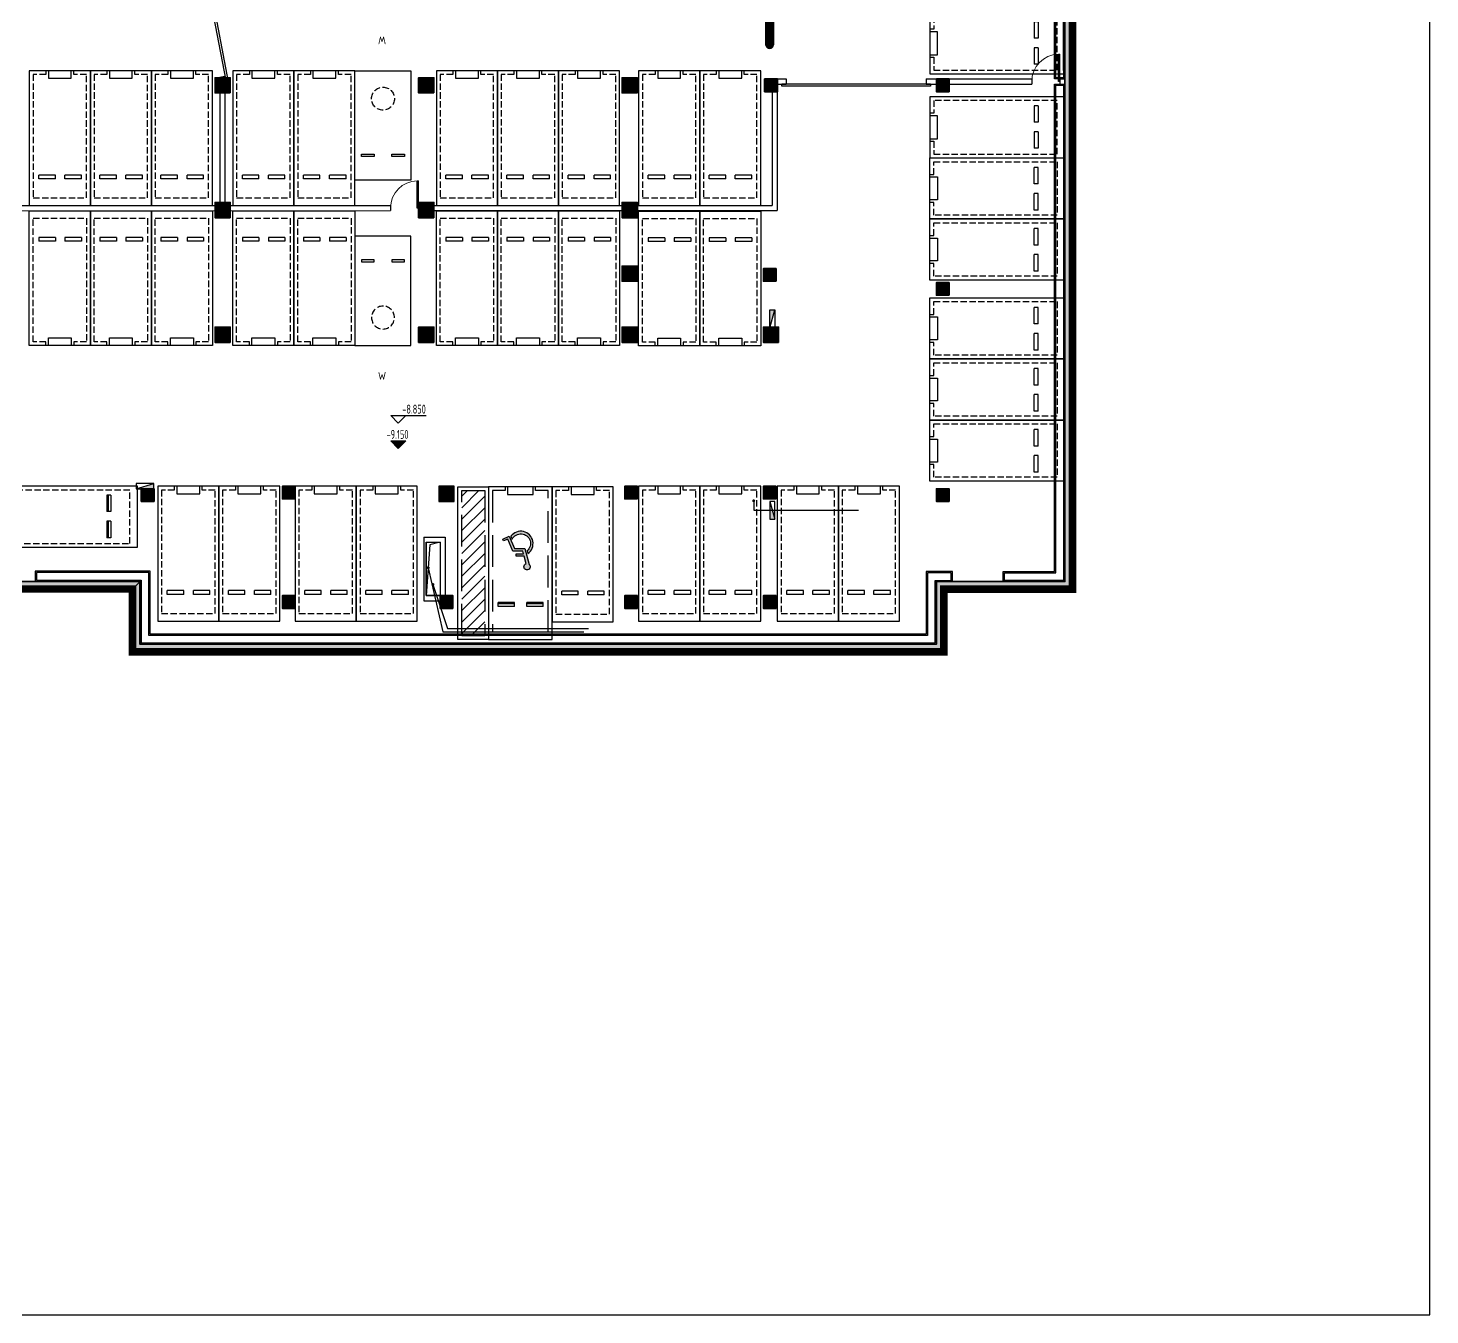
# Model space of a CAD drawing. Extents: x 512858 to 514372, y -232486 to -231710.
# Drawn here: x 512938.5 to 512993.6, y -232264.7 to -232214.1 of the extents above; entities that cross this region are included whole.
import ezdxf
from ezdxf.enums import TextEntityAlignment as Align

# ---------------------------------------------------------------- set-up
doc = ezdxf.new("R2010")
doc.units = 0
doc.header["$LTSCALE"] = 1000
for name, pattern in [('__DASH', [0.35, 0.25, -0.1]), ('B1F_车位$0$__DASH', [0.35, 0.25, -0.1]), ('B1F_车位$0$DASH', [0.35, 0.25, -0.1]), ('CACHE2', [0.1875, 0.125, -0.0625]), ('CENTER', [2, 1.25, -0.25, 0.25, -0.25]), ('DASH', [0.35, 0.25, -0.1]), ('新块$0$__DASH', [0.35, 0.25, -0.1]), ('新块$0$DASH', [0.35, 0.25, -0.1])]:
    doc.linetypes.add(name, pattern=pattern)
doc.layers.get('0').update_dxf_attribs({"color": 252})
for name, color, linetype in [('_0', 252, 'Continuous'), ('A-ANNO-HATC-PATT', 252, 'Continuous'), ('A-ANNO-LEVL', 252, 'Continuous'), ('A-ANNO-NOTE', 252, 'Continuous'), ('A-COLU-CONC', 252, 'Continuous'), ('A-DOOR-FIRE', 252, 'Continuous'), ('A-HOLE-H', 252, 'CACHE2'), ('A-WALL-BLOK', 252, 'Continuous'), ('AA-WALL', 252, 'Continuous'), ('AD-普通车位', 252, 'Continuous'), ('B1F_车位$0$A-PARK-W', 252, 'Continuous'), ('B1F_车位$0$AD-微型车位', 252, 'B1F_车位$0$DASH'), ('B1F_车位$0$P-减速带', 252, 'Continuous'), ('PUB_HATCH', 252, 'Continuous'), ('ROAD_DOTE', 252, 'CENTER'), ('WALL', 252, 'Continuous'), ('新块$0$A-PARK-D', 252, 'Continuous'), ('新块$0$A-PARK-shuiping', 252, 'Continuous'), ('新块$0$A-PARK-无障碍', 252, 'Continuous'), ('新块$0$AD-普通车位', 252, '新块$0$DASH'), ('风井', 252, 'Continuous')]:
    doc.layers.add(name, color=color, linetype=linetype)
for name, color, linetype, lineweight in [('P-FIRE-FH', 252, 'Continuous', 25), ('s-colu-cons', 252, 'Continuous', 35), ('S-COLU-HATC', 252, 'Continuous', 25), ('S-WALL', 252, 'Continuous', 35), ('S-WALL-HATC', 252, 'Continuous', 25), ('面积-不计容-地下室-1', 4, 'Continuous', 0)]:
    doc.layers.add(name, color=color, linetype=linetype, lineweight=lineweight)
doc.layers.add('打印图框', color=252, linetype='Continuous', plot=False)
doc.styles.add('_TCH_DIM', font='TSSDENG.shx', dxfattribs={"width": 0.8, "bigfont": 'hztxt.shx'})
doc.styles.add('B1F_车位$0$CADReader_TextStyle', font='tssdeng.shx', dxfattribs={"height": 0.2, "bigfont": 'gbcbig.shx'})

# ---------------------------------------------------------------- blocks, each defined once
blk = doc.blocks.new('新块$0$A$C0EC85F9A')
at = {"layer": '新块$0$A-PARK-D'}
for p, q in [((1025, 1200), (375, 1200)), ((375, 1050), (375, 1200)), ((1025, 1050), (1025, 1200)), ((2050, 1200), (1400, 1200)), ((1400, 1050), (1400, 1200)), ((2050, 1050), (2050, 1200)), ((1025, 1050), (375, 1050)), ((2050, 1050), (1400, 1050))]:
    blk.add_line(p, q, dxfattribs=at)
for points in [[(2400, 0), (2400, 5300), (0, 5300), (0, 0)], [(750, 5000), (1650, 5000), (1650, 5300), (750, 5300)]]:
    blk.add_lwpolyline(points, close=True, dxfattribs=at)
at = {"layer": '新块$0$A-PARK-D', "linetype": '新块$0$__DASH'}
blk.add_lwpolyline([(650, 5300), (650, 5150), (150, 5150), (150, 300), (2250, 300), (2250, 5150), (1750, 5150), (1750, 5300)], dxfattribs=at)
blk = doc.blocks.new('新块$0$dfghgfhfghg')
at = {"layer": '新块$0$A-PARK-D', "extrusion": (-1.87256e-08, 1.87406e-20, 1), "rotation": 8.24447464e-08}
blk.add_blockref('新块$0$A$C0EC85F9A', (-1200, -2800, 0), dxfattribs=at)
blk = doc.blocks.new('A$C040F5B7D')
at = {"layer": '新块$0$AD-普通车位', "extrusion": (2.15467e-06, 6.25413e-07, -1), "zscale": -1}
blk.add_blockref('新块$0$dfghgfhfghg', (-1200, 2800, 0), dxfattribs=at)
blk = doc.blocks.new('新块$0$A$C72AA1ED0')
at = {"layer": '新块$0$A-PARK-无障碍', "linetype": '新块$0$__DASH'}
h = blk.add_hatch(dxfattribs=at)
h.set_pattern_fill('ANSI31', color=256, scale=200)
h.set_pattern_definition([(45, (-1549477.2, 385842.97), (-224.5064, 224.5064), [])])
h.paths.add_polyline_path([(150, 5850), (1050, 5850), (1050, 150), (150, 150)])
at = {"layer": '新块$0$A-PARK-无障碍', "ltscale": 5}
h = blk.add_hatch(color=256, dxfattribs=at)
h.paths.add_polyline_path([(-882, 1944), (-930, 2057, -1.230017), (-1513, 2518), (-1541, 2623, 1.185847)])
h.paths.add_polyline_path([(-1377, 2627), (-1090, 2627), (-1090, 2727), (-1403, 2727), (-1483, 3025, 3.978031), (-1594, 3051), (-1427, 2427), (-1021, 2427), (-815, 1942), (-558, 2051), (-589, 2125), (-755, 2055), (-955, 2527), (-1350, 2527)])
for p, q in [((-2150, 4700), (-1500, 4700)), ((-2150, 4700), (-2150, 4550)), ((-2150, 4600), (-1500, 4600)), ((-2150, 4550), (-1500, 4550)), ((-1500, 4700), (-1500, 4550)), ((-1025, 4700), (-1025, 4550)), ((-1025, 4700), (-375, 4700)), ((-1025, 4600), (-375, 4600)), ((-1025, 4550), (-375, 4550)), ((-375, 4700), (-375, 4550))]:
    blk.add_line(p, q, dxfattribs=at)
for points in [[(-2500, 6000), (-2500, 0), (0, 0), (0, 6000)], [(0, 6000), (1200, 6000), (1200, 0), (0, 0)], [(-750, 300), (-1750, 300), (-1750, 0), (-750, 0)]]:
    blk.add_lwpolyline(points, close=True, dxfattribs=at)
at = {"layer": '新块$0$A-PARK-无障碍', "linetype": '新块$0$__DASH', "ltscale": 5}
blk.add_lwpolyline([(-650, 0), (-650, 150), (-150, 150), (-150, 5700), (-2350, 5700), (-2350, 150), (-1850, 150), (-1850, 0)], dxfattribs=at)
blk.add_lwpolyline([(150, 5850), (1050, 5850), (1050, 150), (150, 150)], close=True, dxfattribs=at)
at = {"layer": '新块$0$A-PARK-无障碍', "ltscale": 5}
for points in [[(-955, 2527), (-755, 2055), (-589, 2125), (-558, 2051), (-815, 1942), (-1021, 2427), (-1427, 2427), (-1594, 3051, -3.978031), (-1483, 3025), (-1403, 2727), (-1090, 2727), (-1090, 2627), (-1377, 2627), (-1350, 2527)], [(-930, 2057, -1.230017), (-1513, 2518), (-1541, 2623, 1.185847), (-882, 1944)]]:
    blk.add_lwpolyline(points, format="xyb", close=True, dxfattribs=at)
blk = doc.blocks.new('新块$0$A$C0C5D4F76')
at = {"layer": '新块$0$A-PARK-shuiping'}
for p, q in [((-1200, 850), (-1200, 200)), ((-1050, 850), (-1200, 850)), ((-1150, 850), (-1150, 200)), ((-1050, 850), (-1050, 200)), ((-1050, 200), (-1200, 200)), ((-1050, -175), (-1200, -175)), ((-1200, -175), (-1200, -825)), ((-1150, -175), (-1150, -825)), ((-1050, -175), (-1050, -825)), ((-1050, -825), (-1200, -825))]:
    blk.add_line(p, q, dxfattribs=at)
for points in [[(0, 1200), (-6000, 1200), (-6000, -1200), (0, -1200)], [(-5700, -450), (-5700, 450), (-6000, 450), (-6000, -450)]]:
    blk.add_lwpolyline(points, close=True, dxfattribs=at)
at = {"layer": '新块$0$A-PARK-shuiping', "linetype": '新块$0$__DASH'}
blk.add_lwpolyline([(-6000, -550), (-5850, -550), (-5850, -1050), (-300, -1050), (-300, 1050), (-5850, 1050), (-5850, 550), (-6000, 550)], dxfattribs=at)
blk = doc.blocks.new('CHEWEI')
at = {"layer": 'AD-普通车位', "extrusion": (0, 0, -1), "zscale": -1, "rotation": 270}
for p in [(-641083, 187973, 0), (-641083, 184673, 0)]:
    blk.add_blockref('A$C040F5B7D', p, dxfattribs=at)
at = {"layer": 'AD-普通车位', "extrusion": (0, 0, -1), "zscale": -1}
for p in [(-602783, 180398, 0), (-605183, 180398, 0), (-607583, 180398, 0), (-610783, 180398, 0), (-613183, 180398, 0), (-618783, 180398), (-621183, 180398), (-623583, 180398), (-626733, 180398, 0), (-629133, 180398, 0), (-607833, 164073, 0), (-610233, 164073, 0), (-613233, 164073, 0), (-615633, 164073, 0), (-623333, 164048, 0), (-626733, 164073, 0), (-629133, 164073, 0), (-632183, 164073, 0), (-634583, 164073, 0)]:
    blk.add_blockref('A$C040F5B7D', p, dxfattribs=at)
at = {"layer": 'AD-普通车位', "extrusion": (0, 0, -1), "xscale": -1, "zscale": -1}
for p, rotation in [((-641083, 179873, 0), 270), ((-602783, 180198, 0), 180), ((-605183, 180198, 0), 180), ((-607583, 180198, 0), 180), ((-610783, 180198), 180), ((-613183, 180198), 180), ((-618783, 180198, 0), 180), ((-621183, 180198, 0), 180), ((-623583, 180198, 0), 180), ((-626733, 180185, 0), 180), ((-629133, 180185, 0), 180), ((-641083, 177473, 0), 270), ((-641083, 174373, 0), 270), ((-641083, 171973, 0), 270)]:
    blk.add_blockref('A$C040F5B7D', p, dxfattribs=dict(at, rotation=rotation))
at = {"layer": '新块$0$A-PARK-无障碍', "rotation": 179.9999990162096}
blk.add_blockref('新块$0$A$C72AA1ED0', (618433, 169348, 0), dxfattribs=at)
at = {"layer": '新块$0$AD-普通车位', "rotation": 359.9999991684106}
blk.add_blockref('新块$0$A$C0C5D4F76', (604633, 168173), dxfattribs=at)
blk = doc.blocks.new('B1F_车位$0$A$C7DEF2C06')
at = {"layer": 'B1F_车位$0$A-PARK-W', "ltscale": 1000}
for points in [[(-1100, 4300), (1100, 4300), (1100, 0), (-1100, 0)], [(-850, 1014), (-350, 1014), (-350, 934), (-850, 934)], [(350, 1014), (850, 1014), (850, 934), (350, 934)]]:
    blk.add_lwpolyline(points, close=True, dxfattribs=at)
at = {"layer": 'B1F_车位$0$A-PARK-W', "linetype": 'B1F_车位$0$__DASH'}
blk.add_circle((0, 3200), 450, dxfattribs=at)
at = {"layer": 'B1F_车位$0$A-PARK-W', "style": 'B1F_车位$0$CADReader_TextStyle'}
blk.add_text('W', height=300, rotation=180, dxfattribs=at).set_placement((123, 5727), align=Align.BOTTOM_LEFT)
blk = doc.blocks.new('B1F_车位$0$微型车停车位')
at = {"layer": 'B1F_车位$0$A-PARK-W', "ltscale": 1000, "extrusion": (2.15475e-06, 3.68434e-06, -1), "rotation": 179.999998871306}
blk.add_blockref('B1F_车位$0$A$C7DEF2C06', (0, 4300), dxfattribs=at)
blk = doc.blocks.new('地下二层墙柱')
at = {"layer": 'S-COLU-HATC'}
for points in [[(1850264, 572868), (1850264, 573468), (1849664, 573468), (1849664, 572868)], [(1858264, 572868), (1858264, 573468), (1857664, 573468), (1857664, 572868)], [(1866264, 572868), (1866264, 573468), (1865664, 573468), (1865664, 572868)], [(1871764, 573418), (1871264, 573418), (1871264, 572918), (1871764, 572918)], [(1878514, 572918), (1878514, 573418), (1878014, 573418), (1878014, 572918)], [(1850264, 567968), (1850264, 568568), (1849664, 568568), (1849664, 567968)], [(1858264, 567968), (1858264, 568568), (1857664, 568568), (1857664, 567968)], [(1866264, 567968), (1866264, 568568), (1865664, 568568), (1865664, 567968)], [(1866264, 565468), (1866264, 566068), (1865664, 566068), (1865664, 565468)], [(1871714, 565468), (1871714, 565968), (1871214, 565968), (1871214, 565468)], [(1878514, 564918), (1878514, 565418), (1878014, 565418), (1878014, 564918)], [(1850264, 563068), (1850264, 563668), (1849664, 563668), (1849664, 563068)], [(1858264, 563068), (1858264, 563668), (1857664, 563668), (1857664, 563068)], [(1866264, 563068), (1866264, 563668), (1865664, 563668), (1865664, 563068)], [(1871814, 563667), (1871214, 563668), (1871214, 563068), (1871814, 563068)], [(1847264, 556818), (1847264, 557318), (1846764, 557318), (1846764, 556818)], [(1852814, 556918), (1852814, 557418), (1852314, 557418), (1852314, 556918)], [(1859014, 557418), (1858514, 557418), (1858514, 556918), (1859014, 556918)], [(1866264, 556918), (1866264, 557418), (1865764, 557418), (1865764, 556918)], [(1871714, 556918), (1871714, 557418), (1871214, 557418), (1871214, 556918)], [(1878514, 556818), (1878514, 557318), (1878014, 557318), (1878014, 556818)], [(1852814, 552618), (1852814, 553118), (1852314, 553118), (1852314, 552618)], [(1859014, 552618), (1859014, 553118), (1858514, 553118), (1858514, 552618)], [(1866264, 552618), (1866264, 553118), (1865764, 553118), (1865764, 552618)], [(1871714, 552618), (1871714, 553118), (1871214, 553118), (1871214, 552618)]]:
    blk.add_hatch(color=256, dxfattribs=at).paths.add_polyline_path(points)
at = {"layer": 'S-WALL-HATC'}
h = blk.add_hatch(color=256, dxfattribs=at)
h.paths.add_polyline_path([(1846414, 553377), (1846414, 550907), (1878314, 550907), (1878314, 553368), (1883364, 553368), (1883364, 610768), (1772295, 610768), (1772295, 556322), (1814105, 553377)])
h.paths.add_polyline_path([(1814116, 553677), (1772595, 556601), (1772595, 610468), (1883064, 610468), (1883064, 553668), (1878014, 553668), (1878014, 551207), (1846714, 551207), (1846714, 553677)], flags=16)
at = {"linetype": 'ByBlock'}
for p, q in [((1849664, 573468), (1850264, 572868)), ((1857664, 573468), (1858264, 572868)), ((1878514, 564918), (1878014, 565418)), ((1857664, 563668), (1858264, 563068)), ((1871214, 563668), (1871814, 563068)), ((1858514, 557418), (1859014, 556918)), ((1846414, 553377), (1846714, 553677))]:
    blk.add_line(p, q, dxfattribs=at)
at = {"layer": 's-colu-cons'}
for points in [[(1850264, 572868), (1850264, 573468), (1849664, 573468), (1849664, 572868)], [(1858264, 572868), (1858264, 573468), (1857664, 573468), (1857664, 572868)], [(1866264, 572868), (1866264, 573468), (1865664, 573468), (1865664, 572868)], [(1871764, 572918), (1871764, 573418), (1871264, 573418), (1871264, 572918)], [(1878514, 572918), (1878514, 573418), (1878014, 573418), (1878014, 572918)], [(1850264, 567968), (1850264, 568568), (1849664, 568568), (1849664, 567968)], [(1858264, 567968), (1858264, 568568), (1857664, 568568), (1857664, 567968)], [(1866264, 567968), (1866264, 568568), (1865664, 568568), (1865664, 567968)], [(1866264, 565468), (1866264, 566068), (1865664, 566068), (1865664, 565468)], [(1871714, 565468), (1871714, 565968), (1871214, 565968), (1871214, 565468)], [(1878514, 564918), (1878514, 565418), (1878014, 565418), (1878014, 564918)], [(1850264, 563068), (1850264, 563668), (1849664, 563668), (1849664, 563068)], [(1858264, 563068), (1858264, 563668), (1857664, 563668), (1857664, 563068)], [(1866264, 563068), (1866264, 563668), (1865664, 563668), (1865664, 563068)], [(1871814, 563068), (1871814, 563668), (1871214, 563668), (1871214, 563068)], [(1847264, 556818), (1847264, 557318), (1846764, 557318), (1846764, 556818)], [(1852814, 556918), (1852814, 557418), (1852314, 557418), (1852314, 556918)], [(1859014, 556918), (1859014, 557418), (1858514, 557418), (1858514, 556918)], [(1866264, 556918), (1866264, 557418), (1865764, 557418), (1865764, 556918)], [(1871714, 556918), (1871714, 557418), (1871214, 557418), (1871214, 556918)], [(1878514, 556818), (1878514, 557318), (1878014, 557318), (1878014, 556818)], [(1852814, 552618), (1852814, 553118), (1852314, 553118), (1852314, 552618)], [(1859014, 552618), (1859014, 553118), (1858514, 553118), (1858514, 552618)], [(1866264, 552618), (1866264, 553118), (1865764, 553118), (1865764, 552618)], [(1871714, 552618), (1871714, 553118), (1871214, 553118), (1871214, 552618)]]:
    blk.add_lwpolyline(points, close=True, dxfattribs=at)
at = {"layer": 'S-WALL'}
blk.add_lwpolyline([(1814105, 553377), (1772295, 556322), (1772295, 610768), (1883364, 610768), (1883364, 553368), (1878314, 553368), (1878314, 550907), (1846414, 550907), (1846414, 553377)], close=True, dxfattribs=at)
blk.add_lwpolyline([(1814119, 553677), (1772595, 556601), (1772595, 610468), (1883064, 610468), (1883064, 553668), (1878014, 553668), (1878014, 551207), (1846714, 551207), (1846714, 553677), (1814112, 553677)], dxfattribs=at)
blk = doc.blocks.new('$TwtSys$00000434')
for p, q in [((-0.5, 0.5), (-0.5, -0.5)), ((-0.5, -0.5), (0.5, 0.5)), ((0.5, 0.5), (-0.5, 0.5)), ((0.5, -0.5), (0.5, 0.5)), ((-0.5, -0.5), (0.5, -0.5))]:
    blk.add_line(p, q)
blk.add_solid([(0.5, -0.5), (0.5, 0.5), (-0.5, -0.5)])
blk = doc.blocks.new('A$C2B566C6E')
at = {"layer": 'P-FIRE-FH', "zscale": 700, "rotation": 270}
for p, xscale, yscale in [((99169, -46675), -700.0000000000001, 200.0000000000001), ((99169, -54200), 700, 200)]:
    blk.add_blockref('$TwtSys$00000434', p, dxfattribs=dict(at, xscale=xscale, yscale=yscale))
at = {"layer": 'P-FIRE-FH', "xscale": 700, "yscale": 200, "zscale": 700}
blk.add_blockref('$TwtSys$00000434', (74519, -53250), dxfattribs=at)
blk = doc.blocks.new('B1F_车位$0$减速垄')
at = {"layer": 'B1F_车位$0$P-减速带'}
for points in [[(180, 180), (181, -180, -1)], [(4149, 185), (4150, -176, 1)]]:
    blk.add_hatch(color=253, dxfattribs=at).paths.add_polyline_path(points)
at = {"layer": 'B1F_车位$0$P-减速带', "color": 253, "const_width": 0.224}
blk.add_lwpolyline([(181, -180, -1), (180, 180)], format="xyb", dxfattribs=at)
at = {"layer": 'B1F_车位$0$P-减速带', "color": 8}
for points in [[(181, -180), (541, -180), (541, 181), (180, 180)], [(902, -180), (1263, -179), (1263, 182), (902, 181)], [(1624, -179), (1985, -178), (1984, 182), (1624, 182)], [(2346, -178), (2706, -178), (2706, 183), (2345, 183)], [(3067, -177), (3428, -177), (3428, 184), (3067, 184)], [(3789, -176), (4150, -176), (4149, 185), (3788, 184)]]:
    blk.add_lwpolyline(points, close=True, dxfattribs=at)
at = {"layer": 'B1F_车位$0$P-减速带', "color": 253}
for points in [[(2706, -178), (3067, -177), (3067, 184), (2706, 183)], [(3428, -177), (3789, -176), (3788, 184), (3428, 184)]]:
    blk.add_lwpolyline(points, close=True, dxfattribs=at)
at = {"layer": 'B1F_车位$0$P-减速带', "color": 8}
for points in [[(180, 180), (541, 181), (181, -180), (541, -180)], [(902, 181), (1263, 182), (902, -180), (1263, -179)], [(1624, 182), (1984, 182), (1624, -179), (1985, -178)], [(2345, 183), (2706, 183), (2346, -178), (2706, -178)], [(3067, 184), (3428, 184), (3067, -177), (3428, -177)], [(3788, 184), (4149, 185), (3789, -176), (4150, -176)]]:
    blk.add_solid(points, dxfattribs=at)
at = {"layer": 'B1F_车位$0$P-减速带', "color": 253}
for points in [[(541, 181), (902, 181), (541, -180), (902, -180)], [(1263, 182), (1624, 182), (1263, -179), (1624, -179)], [(1984, 182), (2345, 183), (1985, -178), (2346, -178)], [(2706, 183), (3067, 184), (2706, -178), (3067, -177)], [(3428, 184), (3788, 184), (3428, -177), (3789, -176)]]:
    blk.add_solid(points, dxfattribs=at)
blk = doc.blocks.new('$DorLib2D$00000126')
at = {"color": 0, "linetype": 'Continuous'}
for p, q in [((-0.532, 0.5), (-0.532, 0.9)), ((0.532, 0.9), (0.532, 0.5))]:
    blk.add_line(p, q, dxfattribs=at)
at = {"color": 0, "linetype": 'DASH'}
for p, q in [((-0.532, 0.9), (0.532, 0.9)), ((-0.532, 0.5), (0.532, 0.5))]:
    blk.add_line(p, q, dxfattribs=at)
blk = doc.blocks.new('$DorLib2D$00000001')
for p, q in [((0.45, 0.975), (0.5, 0.975)), ((0.45, 0), (0.45, 0.975)), ((0.5, 0), (0.5, 0.975)), ((0.5, 0), (0.45, 0))]:
    blk.add_line(p, q)
at = {"lineweight": 13}
blk.add_arc((0.475, 0), 0.975, 91.4693, 180, dxfattribs=at)
blk = doc.blocks.new('B-BZZ')
at = {"layer": 'A-ANNO-HATC-PATT'}
for points in [[(607874, -64028), (607874, -64628), (608474, -64628), (608474, -64028)], [(615874, -64028), (615874, -64628), (616474, -64628), (616474, -64028)], [(623874, -64028), (623874, -64628), (624474, -64628), (624474, -64028)], [(629474, -64078), (629474, -64578), (629974, -64578), (629974, -64078)], [(636224, -64078), (636224, -64578), (636724, -64578), (636724, -64078)], [(607874, -68928), (607874, -69528), (608474, -69528), (608474, -68928)], [(615874, -68928), (615874, -69528), (616474, -69528), (616474, -68928)], [(623874, -68928), (623874, -69528), (624474, -69528), (624474, -68928)], [(623874, -71428), (623874, -72028), (624474, -72028), (624474, -71428)], [(629424, -71528), (629424, -72028), (629924, -72028), (629924, -71528)], [(636224, -72078), (636224, -72578), (636724, -72578), (636724, -72078)], [(607874, -73828), (607874, -74428), (608474, -74428), (608474, -73828)], [(615874, -73828), (615874, -74428), (616474, -74428), (616474, -73828)], [(623874, -73828), (623874, -74428), (624474, -74428), (624474, -73828)], [(629424, -73828), (629424, -74428), (630024, -74428), (630024, -73828)], [(604974, -80178), (604974, -80678), (605474, -80678), (605474, -80178)], [(610524, -80078), (610524, -80578), (611024, -80578), (611024, -80078)], [(616674, -80078), (616674, -80678), (617274, -80678), (617274, -80078)], [(623974, -80078), (623974, -80578), (624474, -80578), (624474, -80078)], [(629424, -80078), (629424, -80578), (629924, -80578), (629924, -80078)], [(636224, -80178), (636224, -80678), (636724, -80678), (636724, -80178)], [(610524, -84378), (610524, -84878), (611024, -84878), (611024, -84378)], [(616724, -84378), (616724, -84878), (617224, -84878), (617224, -84378)], [(623974, -84378), (623974, -84878), (624474, -84878), (624474, -84378)], [(629424, -84378), (629424, -84878), (629924, -84878), (629924, -84378)]]:
    blk.add_hatch(color=256, dxfattribs=at).paths.add_polyline_path(points, flags=17)
at = {"layer": 'A-COLU-CONC'}
for points in [[(607874, -64628), (608474, -64628), (608474, -64028), (607874, -64028)], [(615874, -64628), (616474, -64628), (616474, -64028), (615874, -64028)], [(623874, -64628), (624474, -64628), (624474, -64028), (623874, -64028)], [(629474, -64578), (629974, -64578), (629974, -64078), (629474, -64078)], [(636224, -64578), (636724, -64578), (636724, -64078), (636224, -64078)], [(607874, -69528), (608474, -69528), (608474, -68928), (607874, -68928)], [(615874, -69528), (616474, -69528), (616474, -68928), (615874, -68928)], [(623874, -69528), (624474, -69528), (624474, -68928), (623874, -68928)], [(623874, -72028), (624474, -72028), (624474, -71428), (623874, -71428)], [(629424, -72028), (629924, -72028), (629924, -71528), (629424, -71528)], [(636224, -72578), (636724, -72578), (636724, -72078), (636224, -72078)], [(607874, -74428), (608474, -74428), (608474, -73828), (607874, -73828)], [(615874, -74428), (616474, -74428), (616474, -73828), (615874, -73828)], [(623874, -74428), (624474, -74428), (624474, -73828), (623874, -73828)], [(629424, -74428), (630024, -74428), (630024, -73828), (629424, -73828)], [(604974, -80678), (605474, -80678), (605474, -80178), (604974, -80178)], [(610524, -80578), (611024, -80578), (611024, -80078), (610524, -80078)], [(616674, -80678), (617274, -80678), (617274, -80078), (616674, -80078)], [(623974, -80578), (624474, -80578), (624474, -80078), (623974, -80078)], [(629424, -80578), (629924, -80578), (629924, -80078), (629424, -80078)], [(636224, -80678), (636724, -80678), (636724, -80178), (636224, -80178)], [(610524, -84878), (611024, -84878), (611024, -84378), (610524, -84378)], [(616724, -84878), (617224, -84878), (617224, -84378), (616724, -84378)], [(623974, -84878), (624474, -84878), (624474, -84378), (623974, -84378)], [(629424, -84878), (629924, -84878), (629924, -84378), (629424, -84378)]]:
    blk.add_lwpolyline(points, close=True, dxfattribs=at)

msp = doc.modelspace()

# ---------------------------------------------------------------- hatches: boundary and pattern name
at = {"layer": 'A-ANNO-LEVL'}
msp.add_hatch(color=252, dxfattribs=at).paths.add_polyline_path([(512953.025, -232230.609), (512952.725, -232230.309), (512953.325, -232230.309)], flags=17)
at = {"layer": 'A-ANNO-NOTE'}
for points in [[(512967.052, -232232.664, 1), (512966.932, -232232.664, 1)], [(512954.262, -232235.295, 1), (512954.142, -232235.295, 1)], [(512954.445, -232235.955, 1), (512954.325, -232235.955, 1)]]:
    msp.add_hatch(color=252, dxfattribs=at).paths.add_polyline_path(points, flags=17)
at = {"layer": 'PUB_HATCH'}
for points in [[(512979.371, -232235.991), (512979.521, -232236.141), (512979.521, -232178.741), (512979.371, -232178.891), (512979.221, -232179.041), (512979.221, -232235.841)], [(512942.721, -232235.981), (512942.871, -232235.831), (512910.273, -232235.831), (512910.268, -232235.981), (512910.263, -232236.131), (512942.571, -232236.131)], [(512942.721, -232238.451), (512942.871, -232238.301), (512942.871, -232235.831), (512942.721, -232235.981), (512942.571, -232236.131), (512942.571, -232238.601)], [(512979.371, -232235.991), (512979.221, -232235.841), (512974.171, -232235.841), (512974.321, -232235.991), (512974.471, -232236.141), (512979.521, -232236.141)], [(512974.321, -232238.451), (512974.471, -232238.601), (512974.471, -232236.141), (512974.321, -232235.991), (512974.171, -232235.841), (512974.171, -232238.301)], [(512942.721, -232238.451), (512942.571, -232238.601), (512974.471, -232238.601), (512974.321, -232238.451), (512974.171, -232238.301), (512942.871, -232238.301)]]:
    msp.add_hatch(color=252, dxfattribs=at).paths.add_polyline_path(points, flags=17)

# ---------------------------------------------------------------- linework, layer by layer
at = {"layer": 'A-ANNO-LEVL', "color": 252}
for p, q in [((512953.025, -232229.618), (512952.725, -232229.318)), ((512952.725, -232229.318), (512954.115, -232229.318)), ((512953.025, -232229.618), (512953.325, -232229.318)), ((512953.025, -232230.609), (512952.725, -232230.309)), ((512952.725, -232230.309), (512953.325, -232230.309)), ((512953.025, -232230.609), (512953.325, -232230.309))]:
    msp.add_line(p, q, dxfattribs=at)
at = {"layer": 'A-ANNO-NOTE', "color": 252}
for p, q in [((512966.992, -232232.664), (512967, -232233.029)), ((512967, -232233.029), (512971.109, -232233.029)), ((512954.202, -232235.295), (512954.774, -232237.818)), ((512954.385, -232235.955), (512954.956, -232237.687)), ((512954.956, -232237.687), (512960.497, -232237.687)), ((512954.774, -232237.818), (512960.315, -232237.818))]:
    msp.add_line(p, q, dxfattribs=at)
at = {"layer": 'A-HOLE-H', "color": 252, "linetype": 'ByBlock'}
for points in [[(512979.215, -232194.581), (512979.215, -232216.091), (512978.815, -232216.091), (512978.815, -232194.581)], [(512979.215, -232216.291), (512979.221, -232235.841), (512976.804, -232235.841), (512976.804, -232235.441), (512978.815, -232235.441), (512978.815, -232216.291)], [(512938.752, -232235.831), (512942.871, -232235.831), (512942.871, -232238.301), (512974.171, -232238.301), (512974.171, -232235.841), (512974.803, -232235.841), (512974.803, -232235.441), (512973.771, -232235.441), (512973.771, -232237.901), (512943.271, -232237.901), (512943.271, -232235.431), (512938.752, -232235.431)]]:
    msp.add_lwpolyline(points, close=True, dxfattribs=at)
at = {"layer": 'A-HOLE-H', "color": 252}
for points in [[(512979.165, -232194.631), (512979.165, -232216.041), (512978.865, -232216.041), (512978.865, -232194.631)], [(512979.165, -232216.341), (512979.171, -232235.791), (512976.854, -232235.791), (512976.854, -232235.491), (512978.865, -232235.491), (512978.865, -232216.341)], [(512938.802, -232235.781), (512942.921, -232235.781), (512942.921, -232238.251), (512974.121, -232238.251), (512974.121, -232235.791), (512974.753, -232235.791), (512974.753, -232235.491), (512973.821, -232235.491), (512973.821, -232237.951), (512943.221, -232237.951), (512943.221, -232235.481), (512938.802, -232235.481)]]:
    msp.add_lwpolyline(points, close=True, dxfattribs=at)
msp.add_lwpolyline([(512976.804, -232235.841), (512978.815, -232235.841)], dxfattribs=at)
at = {"layer": 'A-WALL-BLOK', "color": 252}
for p, q in [((512946.022, -232216.059), (512946.015, -232216.019)), ((512946.022, -232216.059), (512946.219, -232216.022)), ((512946.219, -232216.022), (512946.211, -232215.982)), ((512967.921, -232216.091), (512968.271, -232216.091)), ((512967.921, -232216.091), (512967.921, -232216.291)), ((512973.771, -232216.091), (512977.922, -232216.091)), ((512979.022, -232216.091), (512979.221, -232216.091)), ((512979.221, -232216.091), (512979.221, -232216.291)), ((512946.021, -232220.941), (512946.021, -232216.641)), ((512946.021, -232216.641), (512946.221, -232216.641)), ((512946.221, -232220.941), (512946.221, -232216.641)), ((512967.721, -232216.591), (512967.721, -232221.058)), ((512967.921, -232216.591), (512967.721, -232216.591)), ((512967.921, -232216.291), (512968.271, -232216.291)), ((512967.921, -232216.591), (512967.921, -232221.258)), ((512973.771, -232216.291), (512977.922, -232216.291)), ((512979.022, -232216.291), (512979.221, -232216.291)), ((512932.438, -232221.067), (512952.721, -232221.062)), ((512946.021, -232220.941), (512946.221, -232220.941)), ((512953.821, -232221.062), (512967.721, -232221.058)), ((512932.439, -232221.267), (512952.721, -232221.262)), ((512953.821, -232221.262), (512967.921, -232221.258)), ((512954.021, -232234.091), (512954.871, -232234.091)), ((512954.021, -232234.091), (512954.021, -232236.591)), ((512954.121, -232234.291), (512954.671, -232234.291)), ((512954.121, -232234.291), (512954.121, -232236.391)), ((512954.671, -232234.291), (512954.671, -232236.391)), ((512954.871, -232234.091), (512954.871, -232236.391)), ((512954.021, -232236.591), (512954.671, -232236.591)), ((512954.121, -232236.391), (512954.671, -232236.391)), ((512954.671, -232236.391), (512954.671, -232236.591)), ((512954.871, -232236.391), (512954.671, -232236.391))]:
    msp.add_line(p, q, dxfattribs=at)
for points in [[(512946.015, -232216.019), (512946.211, -232215.982)], [(512968.271, -232216.091), (512968.271, -232216.291)], [(512973.771, -232216.091), (512973.771, -232216.291)], [(512977.922, -232216.091), (512977.922, -232216.291)], [(512979.022, -232216.091), (512979.022, -232216.291)], [(512952.721, -232221.062), (512952.721, -232221.262)], [(512953.821, -232221.062), (512953.821, -232221.262)]]:
    msp.add_lwpolyline(points, dxfattribs=at)
at = {"layer": 'ROAD_DOTE', "color": 252}
msp.add_line((512979.153, -232195.03), (512979.153, -232215.755), dxfattribs=at)
at = {"layer": 'WALL', "color": 252}
for p, q in [((512979.521, -232236.141), (512979.521, -232178.741)), ((512979.221, -232235.841), (512979.221, -232179.041)), ((512942.871, -232235.831), (512910.273, -232235.831)), ((512942.871, -232238.301), (512942.871, -232235.831)), ((512979.221, -232235.841), (512974.171, -232235.841)), ((512974.171, -232238.301), (512974.171, -232235.841)), ((512942.571, -232236.131), (512910.263, -232236.131)), ((512942.571, -232238.601), (512942.571, -232236.131)), ((512979.521, -232236.141), (512974.471, -232236.141)), ((512974.471, -232238.601), (512974.471, -232236.141)), ((512942.571, -232238.601), (512974.471, -232238.601)), ((512942.871, -232238.301), (512974.171, -232238.301))]:
    msp.add_line(p, q, dxfattribs=at)
at = {"layer": '打印图框', "color": 6, "ltscale": 0.5}
msp.add_lwpolyline([(512857.603, -232264.653), (512993.573, -232264.653), (512993.573, -232162.685), (512857.603, -232162.685)], close=True, dxfattribs=at)
at = {"layer": '面积-不计容-地下室-1', "linetype": 'DASH', "ltscale": 0.003, "const_width": 0.3}
msp.add_lwpolyline([(512868.452, -232233.187), (512910.262, -232236.131), (512942.571, -232236.131), (512942.571, -232238.601), (512974.471, -232238.601), (512974.471, -232236.141), (512979.521, -232236.141), (512979.521, -232178.741), (512868.452, -232178.741)], close=True, dxfattribs=at)
at = {"layer": '风井', "color": 252}
msp.add_lwpolyline([(512954.121, -232234.291), (512954.671, -232234.291), (512954.671, -232236.391), (512954.121, -232236.391)], close=True, dxfattribs=at)
at = {"layer": '风井', "color": 252, "linetype": '__DASH'}
msp.add_lwpolyline([(512954.671, -232234.291), (512954.269, -232234.396), (512954.121, -232236.391)], dxfattribs=at)

# ---------------------------------------------------------------- block references
at = {"color": 252, "xscale": 0.001, "yscale": 0.001, "zscale": 0.001}
msp.add_blockref('地下二层墙柱', (511096.158, -232789.509), dxfattribs=at)
at = {"layer": '_0', "color": 252, "xscale": 0.001, "yscale": 0.001, "zscale": 0.001}
msp.add_blockref('A$C2B566C6E', (512868.552, -232178.841), dxfattribs=at)
at = {"layer": 'A-DOOR-FIRE', "color": 252, "zscale": 0.2}
for name, p, xscale, yscale, rotation in [('$DorLib2D$00000126', (512945.599, -232213.299), -5.5, -0.2, 100.7638988267169), ('$DorLib2D$00000001', (512953.271, -232221.162), 1.1, 1.1, 0.0152677100597684)]:
    msp.add_blockref(name, p, dxfattribs=dict(at, xscale=xscale, yscale=yscale, rotation=rotation))
for name, p, xscale, yscale in [('$DorLib2D$00000001', (512978.472, -232216.191), 1.1, 1.1), ('$DorLib2D$00000126', (512971.021, -232216.191), -5.5, -0.2)]:
    msp.add_blockref(name, p, dxfattribs=dict(at, xscale=xscale, yscale=yscale))
at = {"layer": 'AA-WALL', "color": 252, "xscale": 0.001, "yscale": 0.001, "zscale": 0.001}
for name, p in [('B-BZZ', (512337.948, -232152.013)), ('CHEWEI', (512338.137, -232401.464))]:
    msp.add_blockref(name, p, dxfattribs=at)
at = {"layer": 'AD-普通车位', "color": 252, "extrusion": (0, 0, -1), "xscale": -0.001, "yscale": 0.001, "zscale": -0.001, "rotation": 270}
msp.add_blockref('A$C040F5B7D', (-512979.221, -232231.891, 0), dxfattribs=at)
at = {"layer": 'B1F_车位$0$AD-微型车位', "color": 252, "extrusion": (2.15475e-06, -3.68434e-06, -1), "xscale": 0.001, "yscale": 0.001, "zscale": 0.001, "rotation": 180}
msp.add_blockref('B1F_车位$0$微型车停车位', (-512952.421, -232215.766, 1.961), dxfattribs=at)
at = {"layer": 'B1F_车位$0$AD-微型车位', "color": 252, "extrusion": (2.15475e-06, 3.68434e-06, -1), "xscale": -0.001, "yscale": 0.001, "zscale": 0.001}
msp.add_blockref('B1F_车位$0$微型车停车位', (-512952.421, -232226.566, 0.25), dxfattribs=at)
at = {"layer": 'B1F_车位$0$P-减速带', "color": 252, "xscale": 0.0009107163936434, "yscale": 0.0009107163936434, "zscale": 0.0009107163936434, "rotation": 269.9363979256362}
msp.add_blockref('B1F_车位$0$减速垄', (512967.621, -232210.978), dxfattribs=at)

# ---------------------------------------------------------------- texts
at = {"layer": 'A-ANNO-LEVL', "color": 252, "style": '_TCH_DIM', "width": 0.64}
for s, p in [('-8.850', (512953.177, -232229.24)), ('-9.150', (512952.561, -232230.231))]:
    msp.add_text(s, height=0.35, dxfattribs=at).set_placement(p)

doc.saveas('drawing.dxf')
